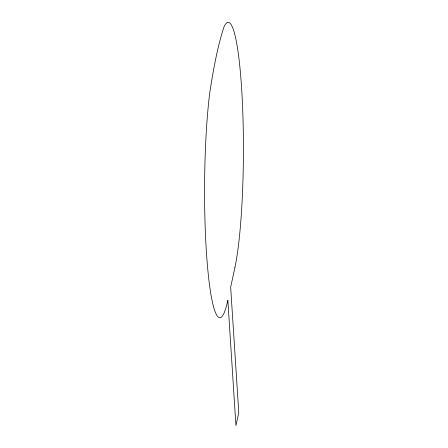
<?xml version="1.0" encoding="UTF-8"?>
<svg xmlns="http://www.w3.org/2000/svg" width="448" height="448" viewBox="0 0 448 448"><rect width="100%" height="100%" fill="white"/><g stroke="black" fill="none" stroke-linecap="round" stroke-linejoin="round"><path stroke-width="0.67" d="M234.892 267.635L230.664 287.218L238.767 412.546L235.95 425.6L227.847 300.272A131.309 15.887 -89.7 0 1 207.469 265.927A131.309 15.887 -89.7 0 1 209.714 93.184A382.066 46.234 -89.7 0 1 224.056 26.762A131.309 15.887 -89.7 0 1 242.458 103.863A131.309 15.887 -89.7 0 1 234.892 267.635"/></g></svg>
